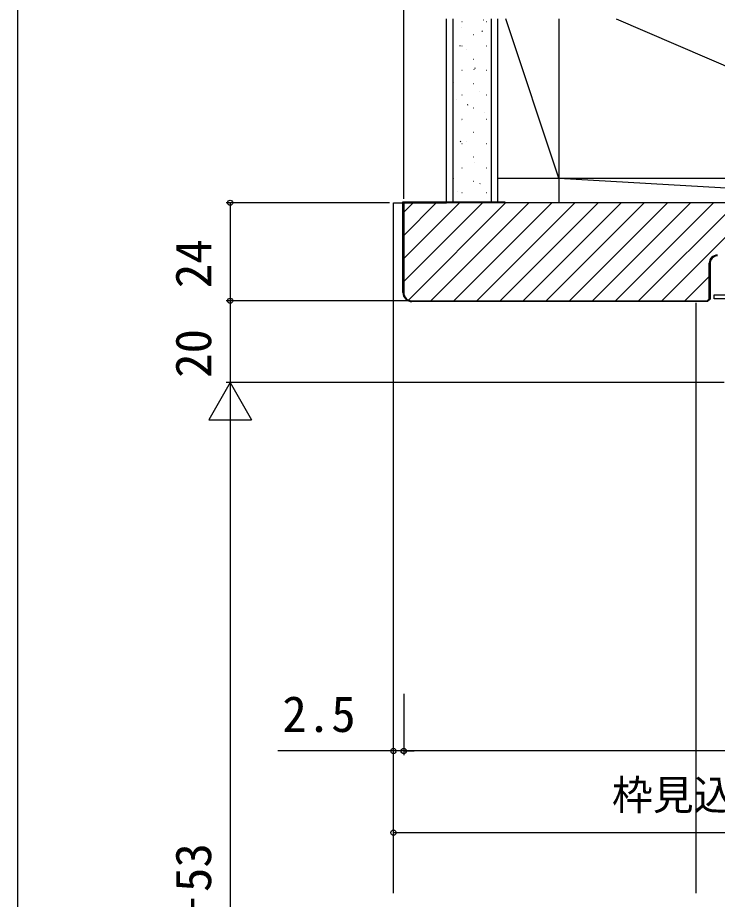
# Model space of a CAD drawing. Units: millimetres, scale not verified. Extents: x -525 to 525, y -783 to 779.
# Drawn here: x -525 to -353.7, y 278.2 to 494 of the extents above; entities that cross this region are included whole.
import ezdxf
from ezdxf.enums import TextEntityAlignment as Align

# ---------------------------------------------------------------- set-up
doc = ezdxf.new("R2010")
doc.units = ezdxf.units.MM
doc.header["$LTSCALE"] = 4
for name, color, linetype in [('0-3_YKK_11E', 7, 'Continuous'), ('0-4_YKK_12', 2, 'Continuous'), ('0-7_YKK_D', 6, 'Continuous'), ('0-8_YKK_ZWAK', 7, 'Continuous'), ('0-9_YSS_K', 3, 'Continuous'), ('0-A_YSS_KE', 3, 'Continuous')]:
    doc.layers.add(name, color=color, linetype=linetype)
doc.styles.add('ＭＳ ゴシック', font='')
doc.styles.get('ＭＳ ゴシック').set_extended_font_data('MS Gothic')

msp = doc.modelspace()

# ---------------------------------------------------------------- linework, layer by layer
at = {"layer": '0-3_YKK_11E'}
msp.add_lwpolyline([(-350.474, 415.898), (-350.474, 425.198), (-354.474, 425.198), (-354.474, 426.198), (-350.474, 426.198), (-350.474, 432.898)], dxfattribs=at)
at = {"layer": '0-4_YKK_12'}
msp.add_line((-358.974, 424.198), (-358.974, 279.7), dxfattribs=at)
msp.add_lwpolyline([(-432.974, 279.7), (-432.974, 448.698), (-419.974, 448.698)], dxfattribs=at)
at = {"layer": '0-7_YKK_D'}
for p, q in [((-430.474, 449.698), (-430.474, 534.698)), ((-433.974, 448.698), (-473.974, 448.698)), ((-472.974, 448.698), (-472.974, 424.698)), ((-429.474, 424.698), (-473.974, 424.698)), ((-429.474, 424.698), (-473.974, 424.698)), ((-472.974, 424.698), (-472.974, 404.699)), ((-472.974, 404.699), (-478.224, 395.605)), ((-351.974, 404.699), (-473.974, 404.699)), ((-352.974, 404.699), (-473.974, 404.699)), ((-472.974, 404.699), (-467.724, 395.605)), ((-472.974, 404.699), (-472.974, 386.512)), ((-478.224, 395.605), (-467.724, 395.605)), ((-472.974, 394.199), (-472.974, 168.201)), ((-430.474, 328.491), (-430.474, 313.526)), ((-430.474, 328.491), (-430.474, 313.526)), ((-432.974, 314.526), (-461.301, 314.526)), ((-430.474, 314.526), (-432.974, 314.526)), ((-430.474, 314.526), (-427.924, 314.526)), ((-249.474, 314.526), (-430.474, 314.526)), ((-432.974, 294.526), (-246.974, 294.526))]:
    msp.add_line(p, q, dxfattribs=at)
for centre in [(-472.974, 448.698), (-472.974, 424.698), (-472.974, 424.698), (-432.974, 314.526), (-430.474, 314.526), (-430.474, 314.526), (-432.974, 294.526)]:
    msp.add_circle(centre, 0.637, dxfattribs=at)
at = {"layer": '0-8_YKK_ZWAK'}
msp.add_line((-525, 746.7), (-525, -783.3), dxfattribs=at)
at = {"layer": '0-9_YSS_K'}
for p, q in [((-419.974, 448.698), (-419.974, 493.698)), ((-418.474, 493.698), (-418.474, 448.698)), ((-416.264, 493.088), (-416.164, 493.088)), ((-410.905, 493.458), (-410.886, 493.465)), ((-410.184, 493.088), (-410.084, 493.088)), ((-408.974, 448.698), (-408.974, 493.698)), ((-407.474, 493.698), (-407.474, 448.698)), ((-392.474, 454.698), (-405.474, 493.698)), ((-392.474, 493.698), (-392.474, 448.698)), ((-378.474, 493.698), (-287.474, 454.698)), ((-416.391, 491.515), (-416.372, 491.522)), ((-411.32, 490.642), (-411.153, 490.752)), ((-413.414, 489.858), (-413.314, 489.858)), ((-416.698, 487.082), (-416.532, 487.192)), ((-416.264, 487.108), (-416.164, 487.108)), ((-415.193, 486.257), (-415.174, 486.264)), ((-410.184, 487.108), (-410.084, 487.108)), ((-413.414, 483.878), (-413.314, 483.878)), ((-413.241, 481.267), (-413.222, 481.273)), ((-413.089, 481.636), (-412.922, 481.746)), ((-416.264, 481.128), (-416.164, 481.128)), ((-410.184, 481.128), (-410.084, 481.128)), ((-418.467, 478.076), (-418.3, 478.186)), ((-413.414, 477.898), (-413.314, 477.898)), ((-416.264, 475.148), (-416.164, 475.148)), ((-411.949, 476.042), (-411.93, 476.049)), ((-410.184, 475.148), (-410.084, 475.148)), ((-417.53, 474.066), (-417.511, 474.073)), ((-414.857, 472.629), (-414.691, 472.74)), ((-413.414, 471.918), (-413.314, 471.918)), ((-410.752, 470.785), (-410.733, 470.791)), ((-416.264, 469.168), (-416.164, 469.168)), ((-416.238, 468.842), (-416.219, 468.849)), ((-410.184, 469.168), (-410.084, 469.168)), ((-413.414, 465.938), (-413.314, 465.938)), ((-416.626, 463.623), (-416.46, 463.733)), ((-416.264, 463.188), (-416.164, 463.188)), ((-415.04, 463.584), (-415.021, 463.591)), ((-410.184, 463.188), (-410.084, 463.188)), ((-413.414, 459.958), (-413.314, 459.958)), ((-413.088, 458.593), (-413.069, 458.6)), ((-416.264, 457.208), (-416.164, 457.208)), ((-410.184, 457.208), (-410.084, 457.208)), ((-418.395, 454.617), (-418.228, 454.727)), ((-413.414, 453.978), (-413.314, 453.978)), ((-411.796, 453.369), (-411.777, 453.376)), ((-407.474, 454.698), (-392.474, 454.698)), ((-392.474, 454.698), (-287.474, 454.698)), ((-392.474, 454.698), (-287.474, 448.698)), ((-417.376, 451.393), (-417.358, 451.4)), ((-416.264, 451.228), (-416.164, 451.228)), ((-410.184, 451.228), (-410.084, 451.228)), ((-430.474, 446.369), (-428.144, 448.698)), ((-430.474, 440.712), (-422.487, 448.698)), ((-430.474, 435.055), (-416.831, 448.698)), ((-430.474, 429.398), (-411.174, 448.698)), ((-429.326, 424.889), (-405.517, 448.698)), ((-423.86, 424.698), (-399.86, 448.698)), ((-418.203, 424.698), (-394.203, 448.698)), ((-412.546, 424.698), (-388.546, 448.698)), ((-406.889, 424.698), (-382.889, 448.698)), ((-401.233, 424.698), (-377.233, 448.698)), ((-395.576, 424.698), (-371.576, 448.698)), ((-389.919, 424.698), (-365.919, 448.698)), ((-384.262, 424.698), (-360.262, 448.698)), ((-378.605, 424.698), (-354.605, 448.698)), ((-372.948, 424.698), (-348.948, 448.698)), ((-367.291, 424.698), (-343.291, 448.698)), ((-361.635, 424.698), (-355.674, 430.659))]:
    msp.add_line(p, q, dxfattribs=at)
msp.add_lwpolyline([(-407.474, 493.698), (-407.474, 448.698), (-419.974, 448.698)], dxfattribs=at)
at = {"layer": '0-A_YSS_KE'}
msp.add_line((-405.674, 448.898), (-405.674, 448.698), dxfattribs=at)
for points in [[(-430.674, 426.698), (-430.674, 448.898), (-405.674, 448.898)], [(-249.474, 448.698), (-430.474, 448.698), (-430.474, 426.698)], [(-428.474, 424.698), (-356.174, 424.698), (-355.674, 425.198), (-355.674, 433.898)], [(-355.474, 433.898), (-355.474, 425.115), (-356.091, 424.498), (-428.474, 424.498)]]:
    msp.add_lwpolyline(points, dxfattribs=at)
for centre, radius, start, end in [((-353.674, 433.898), 2, 90.00001, 179.99999), ((-353.674, 433.898), 1.8, 90.00001, 179.99999), ((-428.474, 426.698), 2.2, 180.00001, 269.99999), ((-428.474, 426.698), 2, 180.00001, 269.99999)]:
    msp.add_arc(centre, radius, start, end, dxfattribs=at)

# ---------------------------------------------------------------- texts
at = {"layer": '0-7_YKK_D', "style": 'ＭＳ ゴシック'}
for s, p in [('24', (-474.974, 427.8)), ('20', (-474.974, 405.835)), ('DH＝H－53', (-474.974, 238.041))]:
    msp.add_text(s, height=8.798, rotation=90, dxfattribs=at).set_placement(p, align=Align.BOTTOM_LEFT)
for s, height, p in [('2.5', 8.798, (-460.187, 316.526)), ('枠見込【186】', 7.331, (-379.491, 297.889))]:
    msp.add_text(s, height=height, dxfattribs=at).set_placement(p, align=Align.BOTTOM_LEFT)

doc.saveas('drawing.dxf')
